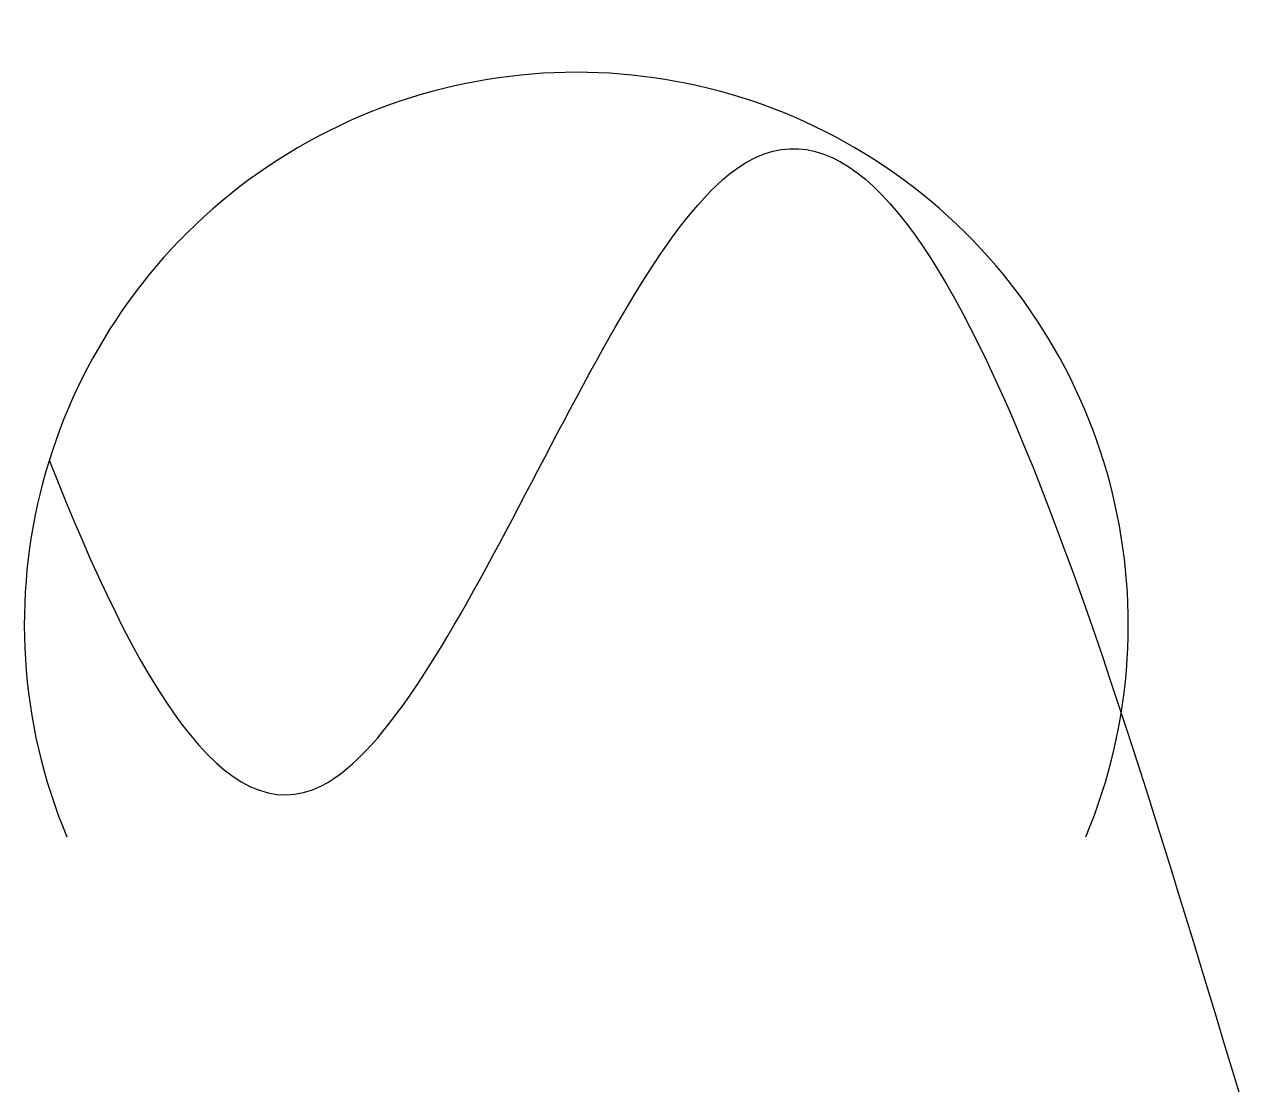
# Model space of a CAD drawing. Header units: millimetres. Extents: x 4.2 to 28, y 0 to 20.9.
import ezdxf

# ---------------------------------------------------------------- set-up
doc = ezdxf.new("R2010")
doc.units = ezdxf.units.MM
doc.layers.get('0').update_dxf_attribs({"lineweight": 25})

msp = doc.modelspace()

# ---------------------------------------------------------------- linework, layer by layer
msp.add_arc((15, 9.167), 10.833, 337.3801, 202.6199)
msp.add_open_spline([(4.657, 12.39), (6.365, 8.031), (10.501, 0.976), (19.473, 28.276), (24.842, 10.471), (28, 0)], degree=3, knots=[5.571358, 5.571358, 5.571358, 5.571358, 16.124515, 30.546721, 51.137981, 51.137981, 51.137981, 51.137981])

doc.saveas('drawing.dxf')
